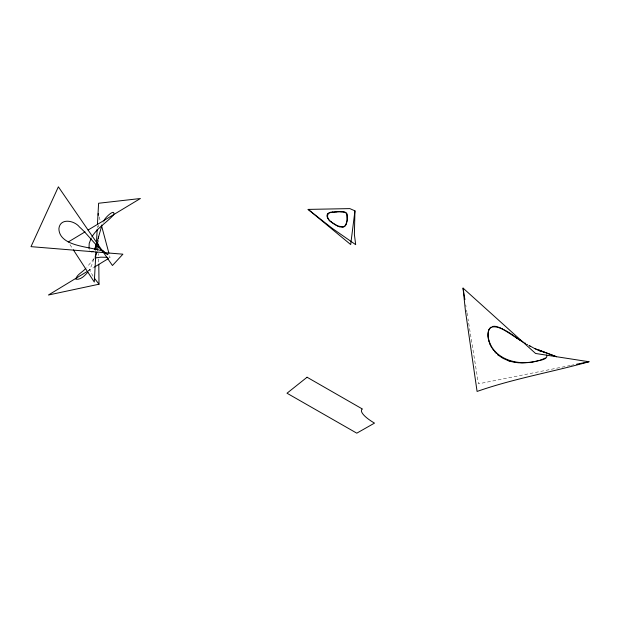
<?xml version="1.0" encoding="UTF-8"?>
<svg xmlns="http://www.w3.org/2000/svg" width="620" height="620" viewBox="0 0 620 620"><rect width="100%" height="100%" fill="white"/><g stroke="black" fill="none" stroke-linecap="round" stroke-linejoin="round"><path stroke-width="0.46" stroke-dasharray="3.1 2.33" d="M97.27 227.61L97.363 225.975M95.441 250.348L95.317 251.178M93.775 259.09L91.45 265.949L88.482 271.25M102.928 222.975L103.153 222.503M93.891 258.672L86.816 267.321M88.226 270.847L93.659 267.546M570.369 365.474L478.454 383.834L467.999 318.851M571.253 365.296L573.903 364.769M108.764 257.44L110.073 257.571L109.298 254.696M69.959 244.621L72.501 248.535M93.047 276.241L89.567 269.591M89.621 250.232L89.334 249.573M99.2 216.961L100.153 220.519M465.752 304.893L466.031 306.652M466.596 310.147L466.875 311.891M467.015 312.767L467.86 317.983M98.379 225.145L98.394 226.943M98.541 240.343L98.557 242.126M98.681 253.634L98.696 255.401M98.735 258.92L98.774 262.43"/><path stroke-width="0.93" d="M98.138 245.737L97.557 250.24M487.956 334.94L487.963 334.482M95.93 252.208L94.294 282.053L73.346 249.837M96.061 249.736L97.185 229.237M97.448 224.347L98.603 203.251L140.383 198.516L88.079 230.043M487.986 333.917L488.049 333.242M354.95 210.847L350.688 244.551L308.109 209.405L349.827 208.607L354.95 210.847L354.384 234.461L355.686 244.66L332.111 228.261L308.109 209.405M95.736 248.395L95.852 247.674M488.157 332.467L488.25 331.956M96.069 246.357L96.402 244.722M488.397 331.344L488.723 330.313M96.697 243.443L101.843 225.432M96.441 244.327L94.372 249.635M96.991 252.201L95.162 256.463M488.738 330.266L488.963 329.747M91.171 238.22L89.218 243.381L88.993 248.263M489.172 329.313L489.451 328.84M103.866 221.138C103.742 218.767 115.514 207.522 113.724 214.722C106.88 222.487 97.278 227.726 91.938 236.863M489.746 328.414L490.094 327.988M87.916 272.025C85.025 275.435 80.701 280.116 75.834 279.186C76.648 274.497 82.871 272.103 85.707 268.398M97.046 243.009L97.727 243.179L98.123 245.233M327.786 213.861L327.453 214.249A13.702 5.402 28.2 0 0 330.607 221.549M490.598 327.5L491.156 327.081M92.954 251.356L91.822 251.821L90.613 251.457M86.676 271.785L48.445 295.012L99.006 284.216L98.797 264.19M94.434 267.073L108.5 258.524M68.246 241.994L85.049 231.872M545.391 357.988L542.632 359.259M344.123 226.509L345.154 225.773A28.52 11.245 28.5 0 0 345.712 225.106L347.208 220.24L346.975 213.838A6.898 2.759 28.2 0 0 346.882 213.613L345.286 212.249L341.589 211.691M542.376 359.352L541.648 359.623M541.058 359.833L540.4 360.05M539.578 360.305L539.051 360.468M589 361.747C551.816 372.116 513.593 378.634 477.082 391.445L465.411 310.643L463.047 288.106L535.587 353.47L589 361.747L576.561 364.235M492.489 326.484L492.916 326.384M538.052 360.747L537.308 360.949M94.852 258.021L100.789 257.176L107.5 257.339M536.494 361.15L535.657 361.351M535.068 361.483C517.119 365.785 493.156 359.026 488.591 338.977C484.212 315.58 509.671 332.064 517.429 338.551M534.905 361.522C538.199 360.522 548.63 359.809 546.615 355.035M534.525 361.599L533.727 361.762M533.084 361.886L531.681 362.134M332.584 212.001C325.678 211.761 326.407 219.658 331.475 222.115M339.163 211.73L329.941 212.66A23.599 9.292 28 0 0 327.771 213.853M332.25 212.125L336.118 211.668M531.27 362.196L522.179 362.886M493.543 326.291L494.202 326.267M336.024 211.776L337.218 211.738M338.016 211.614L340.233 211.753M521.777 362.886L520.537 362.855M339.365 211.621C341.504 212.079 346.487 211.095 346.967 214.698C347.735 219.573 347.115 228.819 340.558 226.967A7.463 2.929 28.2 0 1 339.551 226.711M340.582 211.769L341.403 211.808M520.103 362.84L518.204 362.716M494.644 326.275L495.613 326.384M104.919 252.704L31 246.651L58.381 186.829L112.445 265.507L122.907 254.177L105.873 252.782M518.095 362.708L517.072 362.607M516.84 362.584L515.972 362.475M515.871 362.46L514.174 362.196M513.995 362.165L511.175 361.553M495.876 326.43L496.581 326.585M510.717 361.437L510.028 361.235M497.085 326.717L497.48 326.841M509.981 361.228L509.136 360.964M509.105 360.956L508.361 360.708M508.315 360.693L503.006 358.352L498.248 355.159M534.548 348.487L556.481 356.709L538.819 350.029M498.178 327.073L499.015 327.391M538.749 350.161L545.003 352.687M499.464 327.577L500.449 328.019M500.72 328.151L502.2 328.894M539.702 351.052L540.198 351.292M537.044 349.726L537.602 350.006M535.897 349.145L536.478 349.44M534.696 348.533L535.3 348.843M533.464 347.89L534.083 348.215M502.27 328.933L508.539 332.723M532.828 347.549L528.868 345.379M530.193 346.262L529.806 346.053M526.69 344.278L527.504 344.596M525.419 343.526L524.814 343.17M524.721 342.961L525.419 343.379M523.559 342.411L522.048 341.481M521.916 341.403L521.381 341.07M522.621 341.682L517.072 338.163M521.234 340.977L520.715 340.651M520.567 340.558L519.986 340.194M519.816 340.078L518.746 339.404M518.63 339.326L517.63 338.683M508.609 332.769L509.842 333.576M516.778 338.125L509.919 333.622M102.564 250.728C105.152 252.363 100.642 250.217 99.828 250.248C94.263 248.752 88.552 247.892 82.933 246.636C73.377 244.497 59.078 240.723 58.9 228.703C60.024 217.628 74.408 220.402 79.484 227.013C89.427 235.786 96.464 247.651 107.958 254.696L100.734 249.248M331.708 222.394L330.778 221.596M498.178 355.097L497.473 354.501M331.398 222.131L337.807 226.021L342.969 226.889A12.702 4.999 28.3 0 0 344.053 226.54M496.364 353.485L495.806 352.935M495.008 352.083L494.496 351.501M99.006 284.216L94.31 278.109M493.729 350.563L493.272 349.959M492.799 349.3L492.156 348.347M491.567 347.386L491.048 346.456M490.769 345.921L490.087 344.495M490.032 344.371L488.839 341.039M488.793 340.899L488.18 338.032M101.355 225.006L108.918 253.262M463.047 288.106L464.899 299.615M488.157 337.869L488.041 336.854M488.01 336.536L487.956 335.42M98.255 213.427L98.27 215.233M98.502 236.786L98.518 238.568M339.582 226.804A10.152 3.999 28.2 0 1 331.832 222.379M307.063 377.239L287.006 393.219L356.787 433.171L374.511 423.104A21.506 6.177 26.7 0 1 362.39 409.006L307.063 377.239"/></g></svg>
